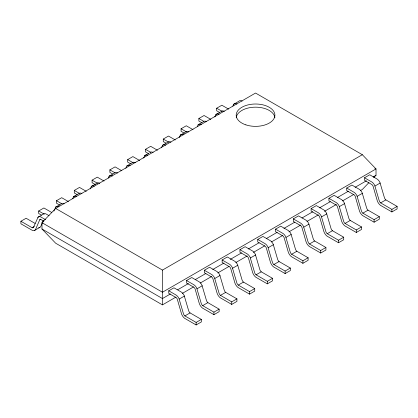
<?xml version="1.0" encoding="UTF-8"?>
<svg xmlns="http://www.w3.org/2000/svg" width="418" height="418" viewBox="0 0 418 418"><rect width="100%" height="100%" fill="white"/><g stroke="black" fill="none" stroke-linecap="round" stroke-linejoin="round"><path stroke-width="0.63" d="M45.531 219.664L40.87 216.979A5.387 3.109 60 0 0 38.085 217.125L33.544 227.261A2.963 1.709 60 0 1 32.196 227.763L20.9 221.253L20.9 223.782L32.4 230.417A6.061 3.501 60 0 0 35.666 229.205L39.762 219.743L40.802 219.142M43.425 220.286L40.865 226.201A6.061 3.501 60 0 1 38.655 227.648M53.896 211.116L55.881 206.847A5.387 3.109 60 0 1 58.666 206.706M72.675 198.576L73.678 196.575A5.387 3.109 60 0 1 76.463 196.429L76.724 196.575M90.225 188.868L91.474 186.297A5.387 3.109 60 0 1 94.259 186.156M108.267 178.026L109.27 176.025A5.387 3.109 60 0 1 112.061 175.879L112.322 176.025M125.818 168.318L127.067 165.747A5.387 3.109 60 0 1 129.857 165.606L130.118 165.747M143.614 158.041L144.863 155.475A5.387 3.109 60 0 1 147.653 155.329M161.411 147.768L162.665 145.198A5.387 3.109 60 0 1 165.45 145.056L165.711 145.198M179.212 137.491L180.461 134.925A5.387 3.109 60 0 1 183.246 134.779M197.254 126.649L198.257 124.648A5.387 3.109 60 0 1 201.042 124.507L201.304 124.648M214.805 116.941L216.054 114.375A5.387 3.109 60 0 1 218.839 114.229L219.1 114.375M232.847 106.099L233.85 104.098A5.387 3.109 60 0 1 236.635 103.957L236.896 104.098M60.814 204.146L61.085 203.848A5.387 3.109 60 0 1 63.87 203.702L64.132 203.848M96.412 183.596L96.678 183.298A5.387 3.109 60 0 1 99.463 183.152L99.724 183.298M149.801 152.769L150.067 152.471A5.387 3.109 60 0 1 152.852 152.33L153.119 152.471M185.393 132.219L185.66 131.921A5.387 3.109 60 0 1 188.45 131.78L188.711 131.921M220.986 111.669L221.258 111.371A5.387 3.109 60 0 1 224.043 111.23L224.304 111.371M373.807 177.546L376.017 175.252L376.017 168.929L362.328 154.702L255.544 93.052L55.672 208.446L41.983 222.674L41.983 228.996L55.672 243.224L162.456 304.874L176.004 297.052M368.953 182.593L362.328 189.479L360.635 190.456M20.9 221.253L26.104 218.248L35.112 223.447M41.434 215.087L38.696 213.504L38.696 210.975L43.9 207.971L51.785 212.527M59.779 205.128L56.493 203.232L56.493 200.703L61.697 197.698L68.453 201.601M77.027 194.537L74.289 192.954L74.289 190.425L79.493 187.421L86.249 191.324M95.372 184.578L92.085 182.682L92.085 180.153L97.289 177.148L104.045 181.051M112.625 173.987L109.887 172.404L109.887 169.875L115.086 166.871L121.842 170.774M130.421 163.71L127.683 162.132L127.683 159.603L132.882 156.598L139.643 160.502M148.766 153.751L145.48 151.854L145.48 149.325L150.679 146.321L157.44 150.224M166.014 143.16L163.276 141.582L163.276 139.053L168.48 136.049L175.236 139.952M184.359 133.201L181.072 131.304L181.072 128.775L186.276 125.771L193.032 129.674M201.607 122.61L198.869 121.032L198.869 118.503L204.073 115.499L210.829 119.402M219.403 112.337L216.665 110.754L216.665 108.225L221.869 105.221L228.625 109.124M37.819 217.423L43.284 214.12A5.387 3.109 60 0 1 46.074 213.979L49.084 215.709M55.615 207.145L60.297 204.444M73.411 196.873L78.882 193.571A5.387 3.109 60 0 1 81.667 193.429L81.928 193.571M91.208 186.595L95.889 183.894M109.004 176.323L114.475 173.021A5.387 3.109 60 0 1 117.259 172.88L117.521 173.021M126.8 166.045L132.271 162.748A5.387 3.109 60 0 1 135.056 162.602L135.317 162.748M144.597 155.773L148.761 153.369M162.393 145.495L167.864 142.198A5.387 3.109 60 0 1 170.654 142.052L170.915 142.198M180.195 135.223L184.876 132.522M197.991 124.945L203.456 121.648A5.387 3.109 60 0 1 206.246 121.502L206.508 121.648M215.787 114.673L220.469 111.972M233.584 104.395L239.054 101.099A5.387 3.109 60 0 1 241.839 100.952L242.1 101.099M32.16 227.753L34.245 226.551M43.111 222.021L41.983 222.674L162.456 292.229L376.017 168.929L374.889 168.276M34.657 230.386L39.862 227.382M55.672 208.446L162.456 270.096L362.328 154.702M168.752 290.803L173.956 287.803L181.365 292.088A5.387 3.109 60 0 1 184.15 295.448L188.69 310.825A2.963 1.709 60 0 0 190.033 312.883L201.335 319.415L201.335 321.944L196.131 324.948L184.631 318.312A6.061 3.501 60 0 1 181.365 313.322L177.269 299.131A2.289 1.322 60 0 0 175.868 297.444L168.752 293.331L168.752 290.803L176.161 295.092A5.387 3.109 60 0 1 178.946 298.452L183.486 313.829A2.963 1.709 60 0 0 184.834 315.888L196.131 322.419L201.335 319.415M186.548 280.53L191.752 277.526L199.161 281.81A5.387 3.109 60 0 1 201.946 285.175L206.487 300.552A2.963 1.709 60 0 0 207.83 302.611L219.131 309.142L219.131 311.671L213.927 314.676L202.427 308.035A6.061 3.501 60 0 1 199.167 303.05L195.065 288.859A2.289 1.322 60 0 0 193.67 287.171L186.548 283.059L186.548 280.53L193.957 284.815A5.387 3.109 60 0 1 196.742 288.174L201.283 303.557A2.963 1.709 60 0 0 202.631 305.61L213.927 312.147L219.131 309.142M204.345 270.253L209.549 267.254L216.958 271.538A5.387 3.109 60 0 1 219.743 274.898L224.283 290.275A2.963 1.709 60 0 0 225.631 292.334L236.928 298.865L236.928 301.394L231.724 304.398L220.223 297.762A6.061 3.501 60 0 1 216.963 292.772L212.866 278.581A2.289 1.322 60 0 0 211.466 276.894L204.345 272.782L204.345 270.253L211.754 274.542A5.387 3.109 60 0 1 214.544 277.902L219.079 293.279A2.963 1.709 60 0 0 220.427 295.338L231.724 301.869L236.928 298.865M222.141 259.98L227.345 256.976L234.754 261.26A5.387 3.109 60 0 1 237.539 264.625L242.079 280.003A2.963 1.709 60 0 0 243.428 282.061L254.724 288.592L254.724 291.121L249.52 294.126L238.025 287.485A6.061 3.501 60 0 1 234.759 282.5L230.663 268.309A2.289 1.322 60 0 0 229.263 266.621L222.141 262.509L222.141 259.98L229.55 264.265A5.387 3.109 60 0 1 232.34 267.625L236.875 283.007A2.963 1.709 60 0 0 238.223 285.06L249.52 291.597L254.724 288.592M239.937 249.703L245.141 246.704L252.55 250.988A5.387 3.109 60 0 1 255.335 254.348L259.876 269.725A2.963 1.709 60 0 0 261.224 271.784L272.52 278.315L272.52 280.844L267.321 283.848L255.821 277.212A6.061 3.501 60 0 1 252.556 272.222L248.459 258.031A2.289 1.322 60 0 0 247.059 256.344L239.937 252.232L239.937 249.703L247.346 253.992A5.387 3.109 60 0 1 250.136 257.352L254.672 272.729A2.963 1.709 60 0 0 256.02 274.788L267.321 281.319L272.52 278.315M257.739 239.43L262.938 236.426L270.347 240.711A5.387 3.109 60 0 1 273.137 244.075L277.672 259.453A2.963 1.709 60 0 0 279.02 261.511L290.317 268.042L290.317 270.571L285.118 273.576L273.618 266.935A6.061 3.501 60 0 1 270.352 261.95L266.256 247.759A2.289 1.322 60 0 0 264.855 246.071L257.739 241.959L257.739 239.43L265.148 243.715A5.387 3.109 60 0 1 267.933 247.075L272.468 262.457A2.963 1.709 60 0 0 273.816 264.51L285.118 271.047L290.317 268.042M275.535 229.153L280.734 226.154L288.143 230.438A5.387 3.109 60 0 1 290.933 233.798L295.469 249.175A2.963 1.709 60 0 0 296.817 251.234L308.113 257.765L308.113 260.294L302.914 263.298L291.414 256.662A6.061 3.501 60 0 1 288.148 251.673L284.052 237.481A2.289 1.322 60 0 0 282.652 235.794L275.535 231.682L275.535 229.153L282.944 233.443A5.387 3.109 60 0 1 285.729 236.802L290.27 252.179A2.963 1.709 60 0 0 291.612 254.238L302.914 260.769L308.113 257.765M293.331 218.88L298.53 215.876L305.939 220.161A5.387 3.109 60 0 1 308.73 223.525L313.265 238.903A2.963 1.709 60 0 0 314.613 240.961L325.915 247.493L325.915 250.021L320.71 253.026L309.21 246.385A6.061 3.501 60 0 1 305.945 241.4L301.848 227.209A2.289 1.322 60 0 0 300.448 225.521L293.331 221.409L293.331 218.88L300.741 223.165A5.387 3.109 60 0 1 303.525 226.525L308.066 241.907A2.963 1.709 60 0 0 309.414 243.96L320.71 250.497L325.915 247.493M311.128 208.603L316.327 205.604L323.741 209.888A5.387 3.109 60 0 1 326.526 213.248L331.061 228.625A2.963 1.709 60 0 0 332.409 230.684L343.711 237.215L343.711 239.744L338.507 242.748L327.007 236.113A6.061 3.501 60 0 1 323.741 231.123L319.645 216.932A2.289 1.322 60 0 0 318.244 215.244L311.128 211.132L311.128 208.603L318.537 212.893A5.387 3.109 60 0 1 321.322 216.252L325.862 231.629A2.963 1.709 60 0 0 327.21 233.688L338.507 240.219L343.711 237.215M328.924 198.331L334.128 195.326L341.537 199.611A5.387 3.109 60 0 1 344.322 202.976L348.863 218.353A2.963 1.709 60 0 0 350.206 220.411L361.507 226.943L361.507 229.472L356.303 232.476L344.803 225.835A6.061 3.501 60 0 1 341.537 220.85L337.441 206.659A2.289 1.322 60 0 0 336.041 204.972L328.924 200.859L328.924 198.331L336.333 202.615A5.387 3.109 60 0 1 339.118 205.975L343.659 221.357A2.963 1.709 60 0 0 345.007 223.411L356.303 229.947L361.507 226.943M346.721 188.053L351.925 185.054L359.334 189.338A5.387 3.109 60 0 1 362.119 192.698L366.659 208.075A2.963 1.709 60 0 0 368.002 210.134L379.304 216.665L379.304 219.194L374.1 222.198L362.599 215.563A6.061 3.501 60 0 1 359.339 210.573L355.243 196.382A2.289 1.322 60 0 0 353.842 194.694L346.721 190.582L346.721 188.053L354.13 192.343A5.387 3.109 60 0 1 356.915 195.702L361.455 211.08A2.963 1.709 60 0 0 362.803 213.138L374.1 219.669L379.304 216.665M364.517 177.781L369.721 174.776L377.13 179.061A5.387 3.109 60 0 1 379.915 182.426L384.455 197.803A2.963 1.709 60 0 0 385.804 199.861L397.1 206.393L397.1 208.922L391.896 211.926L380.396 205.285A6.061 3.501 60 0 1 377.135 200.3L373.039 186.109A2.289 1.322 60 0 0 371.639 184.422L364.517 180.31L364.517 177.781L371.926 182.065A5.387 3.109 60 0 1 374.716 185.425L379.251 200.807A2.963 1.709 60 0 0 380.599 202.861L391.896 209.397L397.1 206.393M170.366 293.985L162.456 298.551L41.983 228.996M177.707 289.742L188.445 283.545M195.222 279.632L205.959 273.435M212.736 269.521L224.038 262.995M230.25 259.406L241.552 252.885M248.334 248.971L259.066 242.774M266.412 238.532L277.144 232.335M283.926 228.421L294.659 222.224M302.005 217.982L312.737 211.785M319.519 207.871L330.251 201.675M337.598 197.432L348.335 191.235M355.112 187.321L366.414 180.795M373.19 176.882L376.017 175.252M182.217 293.462L193.508 286.947M200.285 283.033L211.576 276.512M217.788 272.928L229.08 266.407M235.856 262.499L247.148 255.978M253.355 252.394L264.651 245.873M271.423 241.959L282.72 235.439M288.927 231.854L300.782 225.009M306.995 221.425L318.286 214.904M324.499 211.32L336.354 204.475M342.567 200.886L353.858 194.37M179.212 299.058L184.416 296.054M197.014 288.781L202.213 285.781M214.81 278.508L220.009 275.504M232.607 268.231L237.805 265.231M250.403 257.958L255.607 254.954M268.199 247.681L273.403 244.682M285.996 237.408L291.2 234.404M303.792 227.131L308.996 224.132M321.588 216.858L326.792 213.854M339.39 206.581L344.589 203.582M357.186 196.308L362.385 193.304M374.983 186.031L380.181 183.032M184.871 315.919L190.07 312.915M202.667 305.642L207.866 302.637M220.464 295.369L225.663 292.365M238.26 285.092L243.464 282.087M256.056 274.819L261.26 271.815M273.853 264.542L279.057 261.537M291.649 254.269L296.853 251.265M309.445 243.992L314.649 240.987M327.247 233.719L332.446 230.715M345.043 223.442L350.242 220.438M362.84 213.17L368.039 210.165M380.636 202.892L385.84 199.888M216.665 108.225L222.298 111.475M198.869 118.503L203.937 121.429M181.072 128.775L186.705 132.025M163.276 139.053L168.909 142.303M145.48 149.325L150.548 152.251M127.683 159.603L133.311 162.853M109.887 169.875L114.955 172.801M92.085 180.153L97.718 183.403M74.289 190.425L79.357 193.351M56.493 200.703L61.561 203.629M38.696 210.975L44.329 214.225M43.9 221.253L41.163 219.669A2.289 1.322 60 0 0 39.762 219.743M391.896 209.397L391.896 211.926M374.1 219.669L374.1 222.198M356.303 229.947L356.303 232.476M338.507 240.219L338.507 242.748M320.71 250.497L320.71 253.026M302.914 260.769L302.914 263.298M285.118 271.047L285.118 273.576M267.321 281.319L267.321 283.848M249.52 291.597L249.52 294.126M231.724 301.869L231.724 304.398M213.927 312.147L213.927 314.676M196.131 322.419L196.131 324.948M162.456 270.096L162.456 304.874M236.212 117.761A19.359 11.176 0 0 1 255.544 107.165A19.359 11.176 0 0 1 274.882 117.761M245.868 124.862A19.359 11.176 0 0 0 274.908 115.18A19.359 11.176 0 0 0 245.868 105.503A19.359 11.176 0 0 0 245.868 124.862"/></g></svg>
